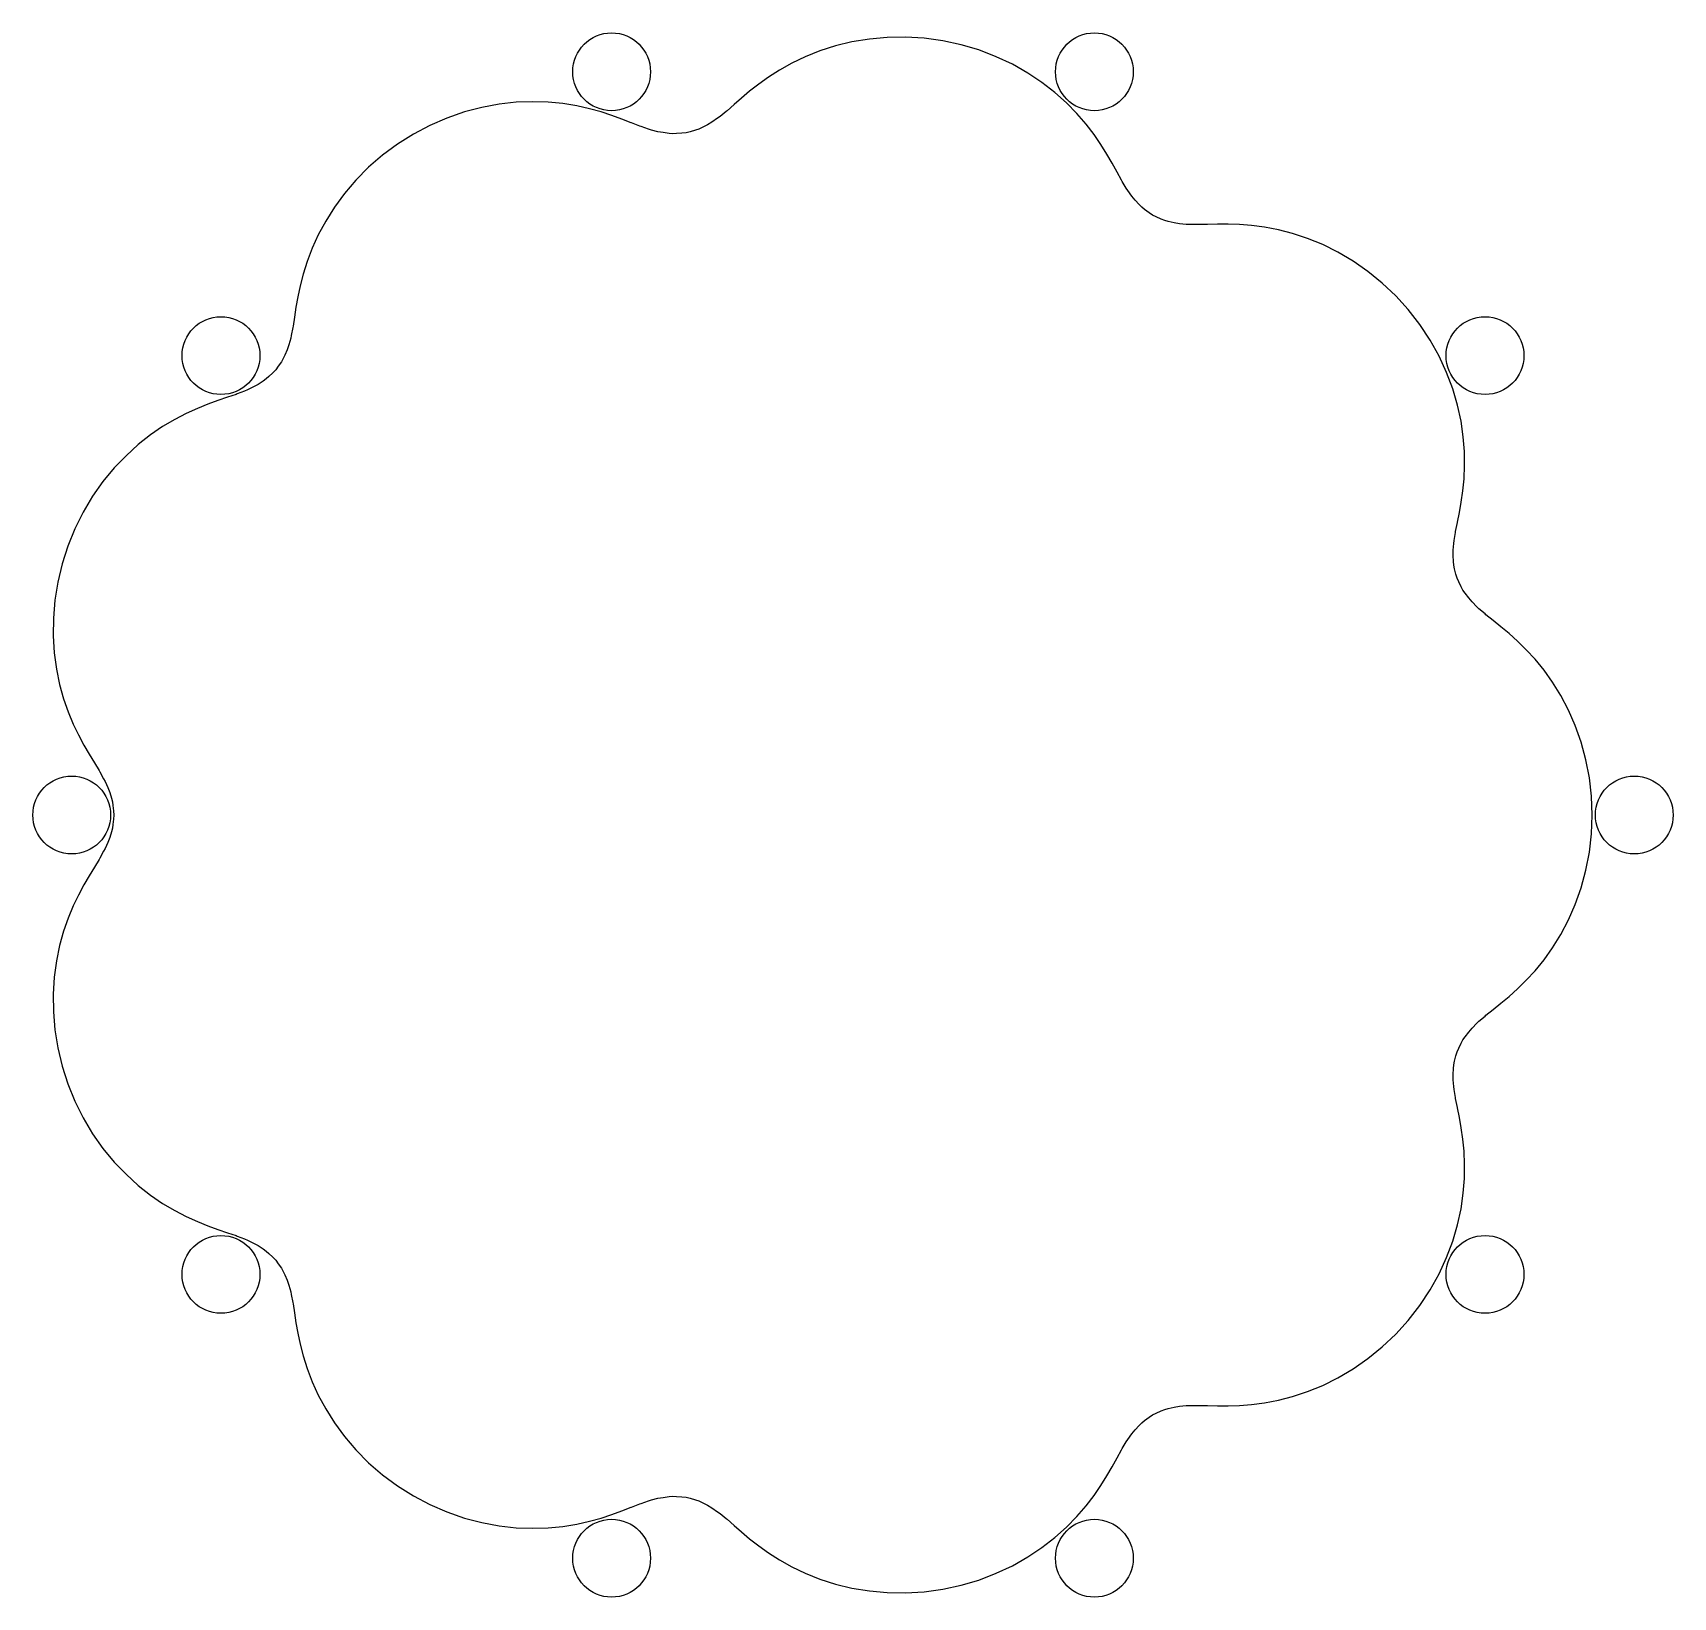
# Model space of a CAD drawing. Header units: millimetres. Extents: x -50 to 56, y -50 to 50.
import ezdxf

# ---------------------------------------------------------------- set-up
doc = ezdxf.new("R2010")
doc.units = ezdxf.units.MM

msp = doc.modelspace()

# ---------------------------------------------------------------- linework, layer by layer
for p, q in [((2.93, 49.66), (1.87, 49.4)), ((4.05, 49.84), (2.93, 49.66)), ((5.2, 49.95), (4.05, 49.84)), ((6.38, 49.97), (5.2, 49.95)), ((7.58, 49.89), (6.38, 49.97)), ((8.77, 49.73), (7.58, 49.89)), ((9.95, 49.48), (8.77, 49.73)), ((-0.07, 48.7), (-0.93, 48.29)), ((0.86, 49.08), (-0.07, 48.7)), ((1.87, 49.4), (0.86, 49.08)), ((11.09, 49.14), (9.95, 49.48)), ((12.2, 48.71), (11.09, 49.14)), ((13.25, 48.22), (12.2, 48.71)), ((-1.72, 47.85), (-2.42, 47.4)), ((-0.93, 48.29), (-1.72, 47.85)), ((14.23, 47.66), (13.25, 48.22)), ((15.14, 47.06), (14.23, 47.66)), ((-3.64, 46.49), (-4.16, 46.05)), ((-3.06, 46.94), (-3.64, 46.49)), ((-2.42, 47.4), (-3.06, 46.94)), ((15.97, 46.41), (15.14, 47.06)), ((16.72, 45.74), (15.97, 46.41)), ((-20.85, 45.45), (-21.97, 45.16)), ((-19.74, 45.66), (-20.85, 45.45)), ((-18.65, 45.78), (-19.74, 45.66)), ((-17.6, 45.82), (-18.65, 45.78)), ((-16.59, 45.79), (-17.6, 45.82)), ((-15.64, 45.7), (-16.59, 45.79)), ((-14.75, 45.55), (-15.64, 45.7)), ((-13.93, 45.37), (-14.75, 45.55)), ((-13.18, 45.16), (-13.93, 45.37)), ((-4.64, 45.63), (-5.08, 45.24)), ((-4.16, 46.05), (-4.64, 45.63)), ((-4.64, 45.63), (-4.64, 45.63)), ((17.39, 45.06), (16.72, 45.74)), ((-24.18, 44.29), (-25.25, 43.73)), ((-23.09, 44.77), (-24.18, 44.29)), ((-21.97, 45.16), (-23.09, 44.77)), ((-12.49, 44.93), (-13.18, 45.16)), ((-11.85, 44.7), (-12.49, 44.93)), ((-11.25, 44.47), (-11.85, 44.7)), ((-11.24, 44.46), (-11.25, 44.47)), ((-10.7, 44.25), (-11.24, 44.46)), ((-6.34, 44.33), (-6.69, 44.16)), ((-6.06, 44.5), (-6.34, 44.33)), ((-5.7, 44.75), (-6.06, 44.5)), ((-5.54, 44.87), (-5.7, 44.75)), ((-5.15, 45.19), (-5.54, 44.87)), ((-5.08, 45.24), (-5.15, 45.19)), ((17.98, 44.38), (17.39, 45.06)), ((18.49, 43.71), (17.98, 44.38)), ((-25.25, 43.73), (-26.27, 43.09)), ((-10.62, 44.22), (-10.7, 44.25)), ((-10.14, 44.06), (-10.62, 44.22)), ((-9.95, 44), (-10.14, 44.06)), ((-9.53, 43.89), (-9.95, 44)), ((-9.2, 43.83), (-9.53, 43.89)), ((-8.82, 43.78), (-9.2, 43.83)), ((-8.58, 43.76), (-8.82, 43.78)), ((-8.35, 43.77), (-8.58, 43.76)), ((-7.99, 43.79), (-8.35, 43.77)), ((-7.73, 43.82), (-7.99, 43.79)), ((-7.47, 43.88), (-7.73, 43.82)), ((-7.13, 43.98), (-7.47, 43.88)), ((-6.9, 44.06), (-7.13, 43.98)), ((-6.69, 44.16), (-6.9, 44.06)), ((18.93, 43.07), (18.49, 43.71)), ((-27.23, 42.38), (-28.12, 41.61)), ((-26.27, 43.09), (-27.23, 42.38)), ((19.32, 42.45), (18.93, 43.07)), ((19.66, 41.86), (19.32, 42.45)), ((-28.12, 41.61), (-28.94, 40.78)), ((19.97, 41.29), (19.66, 41.86)), ((20.25, 40.78), (19.97, 41.29)), ((19.97, 41.29), (19.97, 41.29)), ((-28.94, 40.78), (-29.67, 39.92)), ((20.29, 40.7), (20.25, 40.78)), ((20.55, 40.27), (20.29, 40.7)), ((20.66, 40.11), (20.55, 40.27)), ((20.91, 39.75), (20.66, 40.11)), ((-30.32, 39.04), (-30.88, 38.15)), ((-29.67, 39.92), (-30.32, 39.04)), ((21.12, 39.49), (20.91, 39.75)), ((21.39, 39.21), (21.12, 39.49)), ((21.55, 39.04), (21.39, 39.21)), ((21.74, 38.89), (21.55, 39.04)), ((-30.88, 38.15), (-31.36, 37.26)), ((22.02, 38.68), (21.74, 38.89)), ((22.25, 38.54), (22.02, 38.68)), ((22.49, 38.42), (22.25, 38.54)), ((22.81, 38.27), (22.49, 38.42)), ((23.03, 38.19), (22.81, 38.27)), ((23.26, 38.12), (23.03, 38.19)), ((23.64, 38.04), (23.26, 38.12)), ((23.97, 37.98), (23.64, 38.04)), ((24.4, 37.94), (23.97, 37.98)), ((24.6, 37.93), (24.4, 37.94)), ((26.42, 37.95), (25.78, 37.94)), ((27.1, 37.95), (26.42, 37.95)), ((27.83, 37.93), (27.1, 37.95)), ((-31.36, 37.26), (-31.76, 36.4)), ((25.1, 37.93), (24.6, 37.93)), ((25.19, 37.93), (25.1, 37.93)), ((25.77, 37.94), (25.19, 37.93)), ((25.78, 37.94), (25.77, 37.94)), ((28.61, 37.87), (27.83, 37.93)), ((29.45, 37.76), (28.61, 37.87)), ((30.33, 37.59), (29.45, 37.76)), ((31.25, 37.35), (30.33, 37.59)), ((32.21, 37.04), (31.25, 37.35)), ((33.18, 36.64), (32.21, 37.04)), ((-31.76, 36.4), (-32.07, 35.56)), ((34.16, 36.16), (33.18, 36.64)), ((35.14, 35.58), (34.16, 36.16)), ((-32.07, 35.56), (-32.33, 34.75)), ((36.09, 34.92), (35.14, 35.58)), ((37.01, 34.17), (36.09, 34.92)), ((-32.52, 33.99), (-32.67, 33.28)), ((-32.33, 34.75), (-32.52, 33.99)), ((37.88, 33.35), (37.01, 34.17)), ((-32.67, 33.28), (-32.79, 32.61)), ((38.68, 32.46), (37.88, 33.35)), ((-32.89, 31.97), (-32.98, 31.39)), ((-32.88, 31.97), (-32.89, 31.97)), ((-32.79, 32.61), (-32.88, 31.97)), ((39.42, 31.51), (38.68, 32.46)), ((-33.13, 30.62), (-33.25, 30.2)), ((-33.09, 30.81), (-33.13, 30.62)), ((-32.99, 31.31), (-33.09, 30.81)), ((-32.98, 31.39), (-32.99, 31.31)), ((40.08, 30.51), (39.42, 31.51)), ((-33.51, 29.53), (-33.61, 29.32)), ((-33.36, 29.88), (-33.51, 29.53)), ((-33.25, 30.2), (-33.36, 29.88)), ((40.66, 29.48), (40.08, 30.51)), ((-34.09, 28.6), (-34.27, 28.41)), ((-33.93, 28.82), (-34.09, 28.6)), ((-33.73, 29.11), (-33.93, 28.82)), ((-33.61, 29.32), (-33.73, 29.11)), ((41.14, 28.43), (40.66, 29.48)), ((-35.51, 27.5), (-35.91, 27.31)), ((-35.22, 27.66), (-35.51, 27.5)), ((-34.9, 27.87), (-35.22, 27.66)), ((-34.71, 28.01), (-34.9, 27.87)), ((-34.53, 28.16), (-34.71, 28.01)), ((-34.27, 28.41), (-34.53, 28.16)), ((41.54, 27.37), (41.14, 28.43)), ((-38.45, 26.4), (-39.12, 26.12)), ((-37.81, 26.63), (-38.45, 26.4)), ((-37.2, 26.83), (-37.81, 26.63)), ((-37.19, 26.84), (-37.2, 26.83)), ((-36.64, 27.02), (-37.19, 26.84)), ((-36.56, 27.05), (-36.64, 27.02)), ((-36.09, 27.23), (-36.56, 27.05)), ((-35.91, 27.31), (-36.09, 27.23)), ((41.85, 26.32), (41.54, 27.37)), ((-40.58, 25.41), (-41.36, 24.95)), ((-39.84, 25.8), (-40.58, 25.41)), ((-39.12, 26.12), (-39.84, 25.8)), ((42.07, 25.29), (41.85, 26.32)), ((-42.14, 24.41), (-42.93, 23.79)), ((-41.36, 24.95), (-42.14, 24.41)), ((42.21, 24.29), (42.07, 25.29)), ((42.29, 23.34), (42.21, 24.29)), ((-42.93, 23.79), (-43.71, 23.08)), ((42.3, 22.44), (42.29, 23.34)), ((-44.47, 22.29), (-45.19, 21.42)), ((-43.71, 23.08), (-44.47, 22.29)), ((42.26, 21.6), (42.3, 22.44)), ((-45.19, 21.42), (-45.86, 20.47)), ((42.19, 20.82), (42.26, 21.6)), ((-45.86, 20.47), (-46.46, 19.46)), ((41.96, 19.43), (42.08, 20.1)), ((42.08, 20.1), (42.19, 20.82)), ((-46.46, 19.46), (-47, 18.39)), ((41.84, 18.8), (41.96, 19.43)), ((-47, 18.39), (-47.45, 17.27)), ((41.63, 17.64), (41.71, 18.14)), ((41.71, 18.14), (41.72, 18.22)), ((41.72, 18.22), (41.84, 18.79)), ((41.84, 18.79), (41.84, 18.8)), ((-47.45, 17.27), (-47.82, 16.13)), ((41.56, 16.67), (41.57, 17.01)), ((41.57, 17.01), (41.61, 17.44)), ((41.61, 17.44), (41.63, 17.64)), ((-47.82, 16.13), (-48.1, 14.96)), ((41.58, 16.29), (41.56, 16.67)), ((41.61, 16.05), (41.58, 16.29)), ((41.65, 15.82), (41.61, 16.05)), ((41.74, 15.48), (41.65, 15.82)), ((-48.1, 14.96), (-48.29, 13.8)), ((41.82, 15.22), (41.74, 15.48)), ((41.92, 14.97), (41.82, 15.22)), ((42.08, 14.66), (41.92, 14.97)), ((-48.29, 13.8), (-48.38, 12.64)), ((42.19, 14.45), (42.08, 14.66)), ((42.33, 14.25), (42.19, 14.45)), ((42.56, 13.95), (42.33, 14.25)), ((42.78, 13.69), (42.56, 13.95)), ((43.08, 13.38), (42.78, 13.69)), ((43.22, 13.25), (43.08, 13.38)), ((43.61, 12.92), (43.22, 13.25)), ((43.67, 12.86), (43.61, 12.92)), ((44.13, 12.5), (43.67, 12.86)), ((-48.38, 12.64), (-48.39, 11.51)), ((44.13, 12.49), (44.13, 12.5)), ((44.63, 12.09), (44.13, 12.49)), ((45.16, 11.65), (44.63, 12.09)), ((45.7, 11.17), (45.16, 11.65)), ((-48.39, 11.51), (-48.32, 10.42)), ((46.26, 10.62), (45.7, 11.17)), ((46.83, 10), (46.26, 10.62)), ((-48.32, 10.42), (-48.18, 9.37)), ((47.4, 9.3), (46.83, 10)), ((-48.18, 9.37), (-47.98, 8.39)), ((47.95, 8.53), (47.4, 9.3)), ((48.48, 7.67), (47.95, 8.53)), ((-47.98, 8.39), (-47.72, 7.47)), ((-47.72, 7.47), (-47.42, 6.62)), ((48.97, 6.74), (48.48, 7.67)), ((-47.42, 6.62), (-47.1, 5.84)), ((49.41, 5.74), (48.97, 6.74)), ((-47.1, 5.84), (-46.76, 5.14)), ((49.79, 4.67), (49.41, 5.74)), ((-46.76, 5.14), (-46.42, 4.49)), ((-46.42, 4.49), (-46.08, 3.9)), ((50.09, 3.55), (49.79, 4.67)), ((-46.08, 3.9), (-45.74, 3.36)), ((-45.74, 3.36), (-45.74, 3.35)), ((-45.74, 3.35), (-45.44, 2.85)), ((50.32, 2.39), (50.09, 3.55)), ((-45.44, 2.85), (-45.4, 2.78)), ((-45.4, 2.78), (-45.15, 2.33)), ((-45.15, 2.33), (-45.06, 2.16)), ((-45.06, 2.16), (-44.88, 1.76)), ((50.45, 1.2), (50.32, 2.39)), ((-44.88, 1.76), (-44.76, 1.45)), ((-44.76, 1.45), (-44.65, 1.08)), ((-44.65, 1.08), (-44.59, 0.85)), ((50.5, 0), (50.45, 1.2)), ((-44.59, 0.85), (-44.55, 0.62)), ((-44.55, 0.62), (-44.51, 0.27)), ((-44.51, 0.27), (-44.5, 0)), ((-44.5, 0), (-44.51, -0.27)), ((-44.59, -0.85), (-44.65, -1.08)), ((-44.55, -0.62), (-44.59, -0.85)), ((-44.51, -0.27), (-44.55, -0.62)), ((50.45, -1.2), (50.5, 0)), ((50.5, 0), (50.5, 0)), ((-44.88, -1.76), (-45.06, -2.16)), ((-44.76, -1.45), (-44.88, -1.76)), ((-44.65, -1.08), (-44.76, -1.45)), ((50.32, -2.39), (50.45, -1.2)), ((-45.44, -2.85), (-45.74, -3.35)), ((-45.4, -2.78), (-45.44, -2.85)), ((-45.15, -2.33), (-45.4, -2.78)), ((-45.06, -2.16), (-45.15, -2.33)), ((50.09, -3.55), (50.32, -2.39)), ((-46.08, -3.9), (-46.42, -4.49)), ((-45.74, -3.36), (-46.08, -3.9)), ((-45.74, -3.35), (-45.74, -3.36)), ((49.79, -4.67), (50.09, -3.55)), ((-46.76, -5.14), (-47.1, -5.84)), ((-46.42, -4.49), (-46.76, -5.14)), ((49.41, -5.74), (49.79, -4.67)), ((-47.1, -5.84), (-47.42, -6.62)), ((48.97, -6.74), (49.41, -5.74)), ((-47.42, -6.62), (-47.72, -7.47)), ((48.48, -7.67), (48.97, -6.74)), ((-47.98, -8.39), (-48.18, -9.37)), ((-47.72, -7.47), (-47.98, -8.39)), ((47.95, -8.53), (48.48, -7.67)), ((-48.18, -9.37), (-48.32, -10.42)), ((46.83, -10), (47.4, -9.3)), ((47.4, -9.3), (47.95, -8.53)), ((-48.32, -10.42), (-48.39, -11.51)), ((46.26, -10.62), (46.83, -10)), ((-48.39, -11.51), (-48.38, -12.64)), ((45.16, -11.65), (45.7, -11.17)), ((45.7, -11.17), (46.26, -10.62)), ((-48.38, -12.64), (-48.29, -13.8)), ((43.67, -12.86), (44.13, -12.5)), ((44.13, -12.49), (44.63, -12.09)), ((44.13, -12.5), (44.13, -12.49)), ((44.63, -12.09), (45.16, -11.65)), ((42.56, -13.95), (42.78, -13.69)), ((42.78, -13.69), (43.08, -13.38)), ((43.08, -13.38), (43.22, -13.25)), ((43.22, -13.25), (43.61, -12.92)), ((43.61, -12.92), (43.67, -12.86)), ((-48.29, -13.8), (-48.1, -14.96)), ((41.92, -14.97), (42.08, -14.66)), ((42.08, -14.66), (42.19, -14.45)), ((42.19, -14.45), (42.33, -14.25)), ((42.33, -14.25), (42.56, -13.95)), ((-48.1, -14.96), (-47.82, -16.13)), ((41.65, -15.82), (41.74, -15.48)), ((41.74, -15.48), (41.82, -15.22)), ((41.82, -15.22), (41.92, -14.97)), ((-47.82, -16.13), (-47.45, -17.27)), ((41.56, -16.67), (41.58, -16.29)), ((41.57, -17.01), (41.56, -16.67)), ((41.58, -16.29), (41.61, -16.05)), ((41.61, -16.05), (41.65, -15.82)), ((-47.45, -17.27), (-47, -18.39)), ((41.61, -17.44), (41.57, -17.01)), ((41.63, -17.64), (41.61, -17.44)), ((41.71, -18.14), (41.63, -17.64)), ((-47, -18.39), (-46.46, -19.46)), ((41.72, -18.22), (41.71, -18.14)), ((41.84, -18.79), (41.72, -18.22)), ((41.84, -18.8), (41.84, -18.79)), ((41.96, -19.43), (41.84, -18.8)), ((-46.46, -19.46), (-45.86, -20.47)), ((42.08, -20.1), (41.96, -19.43)), ((-45.86, -20.47), (-45.19, -21.42)), ((42.19, -20.82), (42.08, -20.1)), ((42.26, -21.6), (42.19, -20.82)), ((-45.19, -21.42), (-44.47, -22.29)), ((42.3, -22.44), (42.26, -21.6)), ((-44.47, -22.29), (-43.71, -23.08)), ((-43.71, -23.08), (-42.93, -23.79)), ((42.29, -23.34), (42.3, -22.44)), ((-42.93, -23.79), (-42.14, -24.41)), ((42.21, -24.29), (42.29, -23.34)), ((-42.14, -24.41), (-41.36, -24.95)), ((-41.36, -24.95), (-40.58, -25.41)), ((41.85, -26.32), (42.07, -25.29)), ((42.07, -25.29), (42.21, -24.29)), ((-40.58, -25.41), (-39.84, -25.8)), ((-39.84, -25.8), (-39.12, -26.12)), ((-39.12, -26.12), (-38.45, -26.4)), ((41.54, -27.37), (41.85, -26.32)), ((-38.45, -26.4), (-37.81, -26.63)), ((-37.81, -26.63), (-37.2, -26.83)), ((-37.2, -26.83), (-37.19, -26.84)), ((-37.19, -26.84), (-36.64, -27.02)), ((-36.64, -27.02), (-36.56, -27.05)), ((-36.56, -27.05), (-36.09, -27.23)), ((-36.09, -27.23), (-35.91, -27.31)), ((-35.91, -27.31), (-35.51, -27.5)), ((41.14, -28.43), (41.54, -27.37)), ((-35.51, -27.5), (-35.22, -27.66)), ((-35.22, -27.66), (-34.9, -27.87)), ((-34.9, -27.87), (-34.71, -28.01)), ((-34.71, -28.01), (-34.53, -28.16)), ((-34.53, -28.16), (-34.27, -28.41)), ((-34.27, -28.41), (-34.09, -28.6)), ((40.66, -29.48), (41.14, -28.43)), ((-34.09, -28.6), (-33.93, -28.82)), ((-33.93, -28.82), (-33.73, -29.11)), ((-33.73, -29.11), (-33.61, -29.32)), ((-33.61, -29.32), (-33.51, -29.53)), ((40.08, -30.51), (40.66, -29.48)), ((-33.51, -29.53), (-33.36, -29.88)), ((-33.36, -29.88), (-33.25, -30.2)), ((-33.25, -30.2), (-33.13, -30.62)), ((39.42, -31.51), (40.08, -30.51)), ((-33.13, -30.62), (-33.09, -30.81)), ((-33.09, -30.81), (-32.99, -31.31)), ((-32.99, -31.31), (-32.98, -31.39)), ((-32.98, -31.39), (-32.89, -31.97)), ((38.68, -32.46), (39.42, -31.51)), ((-32.89, -31.97), (-32.88, -31.97)), ((-32.88, -31.97), (-32.79, -32.61)), ((-32.79, -32.61), (-32.67, -33.28)), ((37.88, -33.35), (38.68, -32.46)), ((-32.67, -33.28), (-32.52, -33.99)), ((37.01, -34.17), (37.88, -33.35)), ((-32.52, -33.99), (-32.33, -34.75)), ((-32.33, -34.75), (-32.07, -35.56)), ((36.09, -34.92), (37.01, -34.17)), ((-32.07, -35.56), (-31.76, -36.4)), ((34.16, -36.16), (35.14, -35.58)), ((35.14, -35.58), (36.09, -34.92)), ((-31.76, -36.4), (-31.36, -37.26)), ((32.21, -37.04), (33.18, -36.64)), ((33.18, -36.64), (34.16, -36.16)), ((-31.36, -37.26), (-30.88, -38.15)), ((24.4, -37.94), (24.6, -37.93)), ((24.6, -37.93), (25.1, -37.93)), ((25.1, -37.93), (25.19, -37.93)), ((25.19, -37.93), (25.77, -37.94)), ((25.77, -37.94), (25.78, -37.94)), ((25.78, -37.94), (26.42, -37.95)), ((27.1, -37.95), (27.83, -37.93)), ((27.83, -37.93), (28.61, -37.87)), ((28.61, -37.87), (29.45, -37.76)), ((29.45, -37.76), (30.33, -37.59)), ((30.33, -37.59), (31.25, -37.35)), ((31.25, -37.35), (32.21, -37.04)), ((-30.88, -38.15), (-30.32, -39.04)), ((21.55, -39.04), (21.74, -38.89)), ((21.74, -38.89), (22.02, -38.68)), ((22.02, -38.68), (22.25, -38.54)), ((22.25, -38.54), (22.49, -38.42)), ((22.49, -38.42), (22.81, -38.27)), ((22.81, -38.27), (23.03, -38.19)), ((23.03, -38.19), (23.26, -38.12)), ((23.26, -38.12), (23.64, -38.04)), ((23.64, -38.04), (23.97, -37.98)), ((23.97, -37.98), (24.4, -37.94)), ((26.42, -37.95), (27.1, -37.95)), ((-30.32, -39.04), (-29.67, -39.92)), ((-29.67, -39.92), (-28.94, -40.78)), ((20.66, -40.11), (20.91, -39.75)), ((20.91, -39.75), (21.12, -39.49)), ((21.12, -39.49), (21.39, -39.21)), ((21.39, -39.21), (21.55, -39.04)), ((-28.94, -40.78), (-28.12, -41.61)), ((19.97, -41.29), (20.25, -40.78)), ((20.25, -40.78), (20.29, -40.7)), ((20.29, -40.7), (20.55, -40.27)), ((20.55, -40.27), (20.66, -40.11)), ((-28.12, -41.61), (-27.23, -42.38)), ((19.32, -42.45), (19.66, -41.86)), ((19.66, -41.86), (19.97, -41.29)), ((19.97, -41.29), (19.97, -41.29)), ((-27.23, -42.38), (-26.27, -43.09)), ((-26.27, -43.09), (-25.25, -43.73)), ((18.49, -43.71), (18.93, -43.07)), ((18.93, -43.07), (19.32, -42.45)), ((-25.25, -43.73), (-24.18, -44.29)), ((-11.24, -44.46), (-10.7, -44.25)), ((-10.7, -44.25), (-10.62, -44.22)), ((-10.62, -44.22), (-10.14, -44.06)), ((-10.14, -44.06), (-9.95, -44)), ((-9.95, -44), (-9.53, -43.89)), ((-9.53, -43.89), (-9.2, -43.83)), ((-9.2, -43.83), (-8.82, -43.78)), ((-8.82, -43.78), (-8.58, -43.76)), ((-8.58, -43.76), (-8.35, -43.77)), ((-8.35, -43.77), (-7.99, -43.79)), ((-7.99, -43.79), (-7.73, -43.82)), ((-7.73, -43.82), (-7.47, -43.88)), ((-7.47, -43.88), (-7.13, -43.98)), ((-7.13, -43.98), (-6.9, -44.06)), ((-6.9, -44.06), (-6.69, -44.16)), ((-6.69, -44.16), (-6.34, -44.33)), ((17.98, -44.38), (18.49, -43.71)), ((-24.18, -44.29), (-23.09, -44.77)), ((-23.09, -44.77), (-21.97, -45.16)), ((-21.97, -45.16), (-20.85, -45.45)), ((-13.93, -45.37), (-13.18, -45.16)), ((-13.18, -45.16), (-12.49, -44.93)), ((-12.49, -44.93), (-11.85, -44.7)), ((-11.85, -44.7), (-11.25, -44.47)), ((-11.25, -44.47), (-11.24, -44.46)), ((-6.34, -44.33), (-6.06, -44.5)), ((-6.06, -44.5), (-5.7, -44.75)), ((-5.7, -44.75), (-5.54, -44.87)), ((-5.54, -44.87), (-5.15, -45.19)), ((-5.15, -45.19), (-5.08, -45.24)), ((-5.08, -45.24), (-4.64, -45.63)), ((16.72, -45.74), (17.39, -45.06)), ((17.39, -45.06), (17.98, -44.38)), ((-20.85, -45.45), (-19.74, -45.66)), ((-19.74, -45.66), (-18.65, -45.78)), ((-18.65, -45.78), (-17.6, -45.82)), ((-17.6, -45.82), (-16.59, -45.79)), ((-16.59, -45.79), (-15.64, -45.7)), ((-15.64, -45.7), (-14.75, -45.55)), ((-14.75, -45.55), (-13.93, -45.37)), ((-4.64, -45.63), (-4.64, -45.63)), ((-4.64, -45.63), (-4.16, -46.05)), ((-4.16, -46.05), (-3.64, -46.49)), ((15.97, -46.41), (16.72, -45.74)), ((-3.64, -46.49), (-3.06, -46.94)), ((-3.06, -46.94), (-2.42, -47.4)), ((-2.42, -47.4), (-1.72, -47.85)), ((14.23, -47.66), (15.14, -47.06)), ((15.14, -47.06), (15.97, -46.41)), ((-1.72, -47.85), (-0.93, -48.29)), ((-0.93, -48.29), (-0.07, -48.7)), ((12.2, -48.71), (13.25, -48.22)), ((13.25, -48.22), (14.23, -47.66)), ((-0.07, -48.7), (0.86, -49.08)), ((0.86, -49.08), (1.87, -49.4)), ((1.87, -49.4), (2.93, -49.66)), ((8.77, -49.73), (9.95, -49.48)), ((9.95, -49.48), (11.09, -49.14)), ((11.09, -49.14), (12.2, -48.71)), ((2.93, -49.66), (4.05, -49.84)), ((4.05, -49.84), (5.2, -49.95)), ((5.2, -49.95), (6.38, -49.97)), ((6.38, -49.97), (7.58, -49.89)), ((7.58, -49.89), (8.77, -49.73))]:
    msp.add_line(p, q)
for centre in [(-12.51, 47.74), (18.51, 47.74), (-37.61, 29.51), (43.61, 29.51), (-47.2, 0), (53.2, 0), (53.2, 0), (-37.61, -29.51), (43.61, -29.51), (-12.51, -47.74), (18.51, -47.74)]:
    msp.add_circle(centre, 2.5)

doc.saveas('drawing.dxf')
